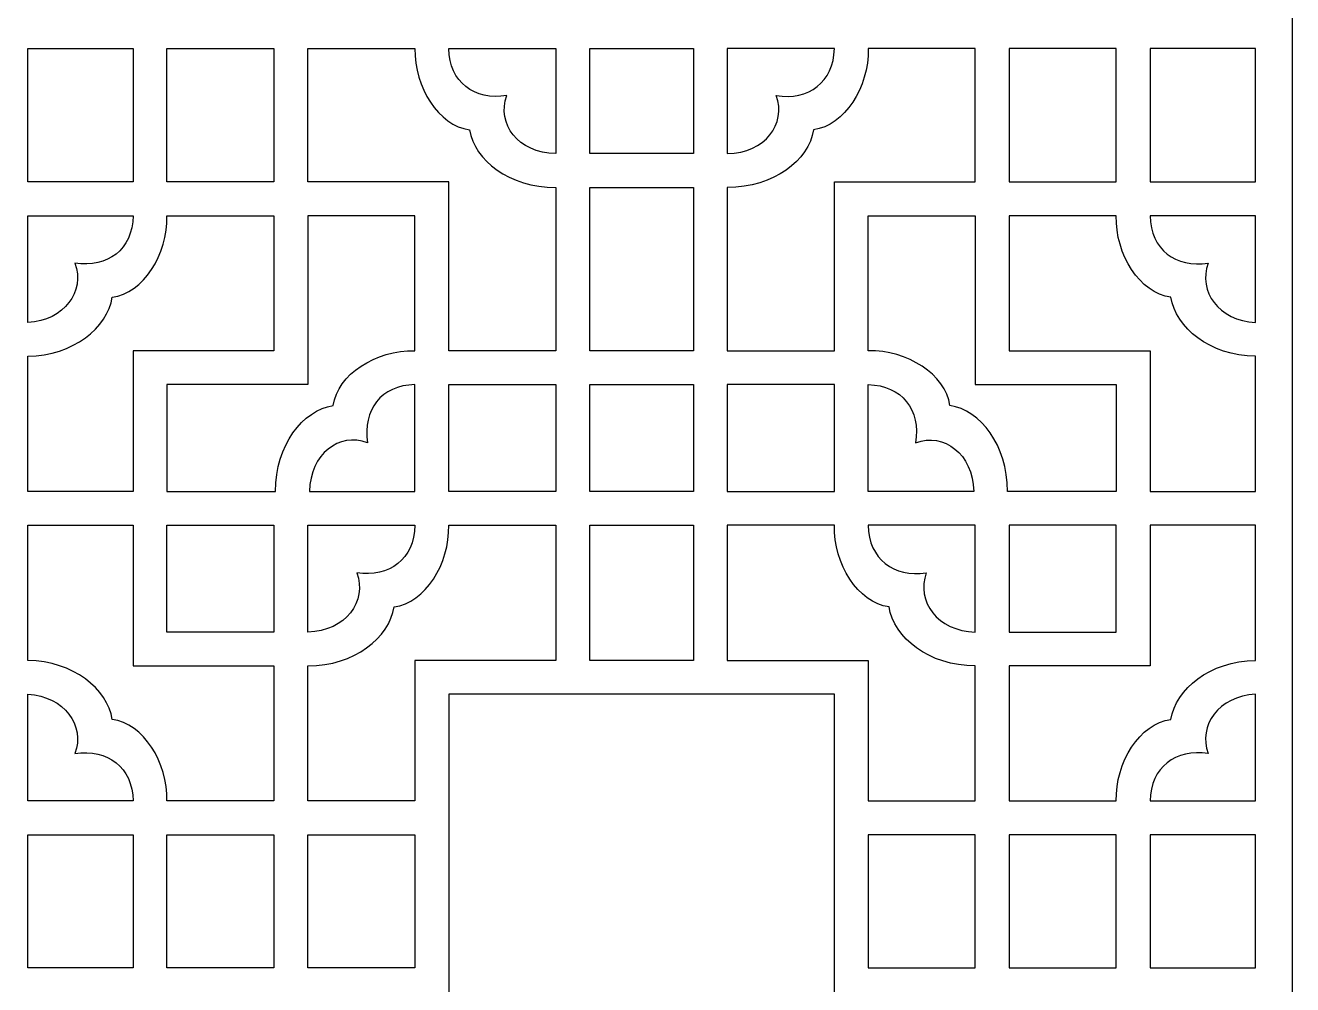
# Model space of a CAD drawing. Header units: centimetres. Extents: x 17.3 to 27.5, y -9.5 to 9.5.
# Drawn here: x 20.69 to 27.5, y -5.16 to 0 of the extents above; entities that cross this region are included whole.
import ezdxf

# ---------------------------------------------------------------- set-up
doc = ezdxf.new("R2010")
doc.units = ezdxf.units.CM
doc.header["$MEASUREMENT"] = 0
doc.layers.add('layer 1', color=7, linetype='Continuous')

msp = doc.modelspace()

# ---------------------------------------------------------------- linework, layer by layer
at = {"layer": 'layer 1', "color": 250}
for points, knots in [([(20.50001, 9.49999), (20.50001, 9.49999), (20.50001, 9.49999), (20.50001, 9.49999), (20.50001, 9.49999), (20.50001, 9.49999), (27.5, 9.49999), (27.5, 9.49999), (27.5, 9.49999), (27.5, 9.49999), (27.5, -9.50001), (27.5, -9.50001), (27.5, -9.50001), (27.5, -9.50001), (20.50001, -9.50001), (20.50001, -9.50001), (20.50001, -9.50001), (20.50001, -9.50001), (20.50001, 9.49999), (20.50001, 9.49999)], [0, 0, 0, 0, 0.1666667, 0.1666667, 0.1666667, 0.1666667, 0.3333333, 0.3333333, 0.3333333, 0.3333333, 0.5, 0.5, 0.5, 0.5, 0.6666667, 0.6666667, 0.6666667, 0.6666667, 1, 1, 1, 1]), ([(20.7, -0.84229), (20.7, -0.84229), (20.7, -0.84229), (20.7, -0.84229), (20.7, -0.84229), (20.7, -0.84229), (21.26625, -0.84229), (21.26625, -0.84229), (21.26625, -0.84229), (21.26625, -0.84229), (21.26625, -0.12499), (21.26625, -0.12499), (21.26625, -0.12499), (21.26625, -0.12499), (20.7, -0.12499), (20.7, -0.12499), (20.7, -0.12499), (20.7, -0.12499), (20.7, -0.84229), (20.7, -0.84229)], [0, 0, 0, 0, 0.1666667, 0.1666667, 0.1666667, 0.1666667, 0.3333333, 0.3333333, 0.3333333, 0.3333333, 0.5, 0.5, 0.5, 0.5, 0.6666667, 0.6666667, 0.6666667, 0.6666667, 1, 1, 1, 1]), ([(21.44845, -0.12499), (21.44845, -0.12499), (21.44845, -0.12499), (21.44845, -0.12499), (21.44845, -0.12499), (21.44845, -0.12499), (21.44845, -0.84229), (21.44845, -0.84229), (21.44845, -0.84229), (21.44845, -0.84229), (22.02389, -0.84229), (22.02389, -0.84229), (22.02389, -0.84229), (22.02389, -0.84229), (22.02389, -0.12499), (22.02389, -0.12499), (22.02389, -0.12499), (22.02389, -0.12499), (21.44845, -0.12499), (21.44845, -0.12499)], [0, 0, 0, 0, 0.1666667, 0.1666667, 0.1666667, 0.1666667, 0.3333333, 0.3333333, 0.3333333, 0.3333333, 0.5, 0.5, 0.5, 0.5, 0.6666667, 0.6666667, 0.6666667, 0.6666667, 1, 1, 1, 1]), ([(22.20607, -0.12499), (22.20607, -0.12499), (22.20607, -0.12499), (22.20607, -0.12499), (22.20607, -0.12499), (22.20607, -0.12499), (22.20607, -0.84229), (22.20607, -0.84229), (22.20607, -0.84229), (22.20607, -0.84229), (22.96371, -0.84229), (22.96371, -0.84229), (22.96371, -0.84229), (22.96371, -0.84229), (22.96371, -1.75097), (22.96371, -1.75097), (22.96371, -1.75097), (22.96371, -1.75097), (23.53913, -1.75097), (23.53913, -1.75097), (23.53913, -1.75097), (23.53913, -1.75097), (23.53913, -0.87243), (23.53913, -0.87243), (23.53913, -0.87243), (23.28832, -0.87203), (23.10165, -0.72735), (23.07544, -0.56186), (23.07544, -0.56186), (22.90871, -0.54046), (22.77812, -0.33349), (22.78149, -0.12499), (22.78149, -0.12499), (22.78149, -0.12499), (22.20607, -0.12499), (22.20607, -0.12499)], [0, 0, 0, 0, 0.1, 0.1, 0.1, 0.1, 0.2, 0.2, 0.2, 0.2, 0.3, 0.3, 0.3, 0.3, 0.4, 0.4, 0.4, 0.4, 0.5, 0.5, 0.5, 0.5, 0.6, 0.6, 0.6, 0.6, 0.7, 0.7, 0.7, 0.7, 0.8, 0.8, 0.8, 0.8, 1, 1, 1, 1]), ([(22.96374, -0.12499), (22.96374, -0.12499), (22.96374, -0.12499), (22.96374, -0.12499), (22.96374, -0.12499), (22.96661, -0.30594), (23.10215, -0.40516), (23.27573, -0.37826), (23.27573, -0.37826), (23.22081, -0.53212), (23.33452, -0.68491), (23.53913, -0.69023), (23.53913, -0.69023), (23.53913, -0.69023), (23.53913, -0.12499), (23.53913, -0.12499), (23.53913, -0.12499), (23.53913, -0.12499), (22.96374, -0.12499), (22.96374, -0.12499)], [0, 0, 0, 0, 0.1666667, 0.1666667, 0.1666667, 0.1666667, 0.3333333, 0.3333333, 0.3333333, 0.3333333, 0.5, 0.5, 0.5, 0.5, 0.6666667, 0.6666667, 0.6666667, 0.6666667, 1, 1, 1, 1]), ([(24.27869, -0.69023), (24.27869, -0.69023), (24.27869, -0.69023), (24.27869, -0.69023), (24.27869, -0.69023), (24.27869, -0.69023), (24.27869, -0.12499), (24.27869, -0.12499), (24.27869, -0.12499), (24.09292, -0.12499), (23.90709, -0.12499), (23.72134, -0.12499), (23.72134, -0.12499), (23.72134, -0.12499), (23.72134, -0.69023), (23.72134, -0.69023), (23.72134, -0.69023), (23.90709, -0.69023), (24.09292, -0.69023), (24.27869, -0.69023)], [0, 0, 0, 0, 0.1666667, 0.1666667, 0.1666667, 0.1666667, 0.3333333, 0.3333333, 0.3333333, 0.3333333, 0.5, 0.5, 0.5, 0.5, 0.6666667, 0.6666667, 0.6666667, 0.6666667, 1, 1, 1, 1]), ([(25.03627, -0.12499), (25.03627, -0.12499), (25.03627, -0.12499), (25.03627, -0.12499), (25.03627, -0.12499), (25.03339, -0.30594), (24.89785, -0.40516), (24.72425, -0.37826), (24.72425, -0.37826), (24.7792, -0.53212), (24.66551, -0.68491), (24.46086, -0.69023), (24.46086, -0.69023), (24.46086, -0.69023), (24.46086, -0.12499), (24.46086, -0.12499), (24.46086, -0.12499), (24.46086, -0.12499), (25.03627, -0.12499), (25.03627, -0.12499)], [0, 0, 0, 0, 0.1666667, 0.1666667, 0.1666667, 0.1666667, 0.3333333, 0.3333333, 0.3333333, 0.3333333, 0.5, 0.5, 0.5, 0.5, 0.6666667, 0.6666667, 0.6666667, 0.6666667, 1, 1, 1, 1]), ([(25.79393, -0.12499), (25.79393, -0.12499), (25.79393, -0.12499), (25.79393, -0.12499), (25.79393, -0.12499), (25.79393, -0.12499), (25.79393, -0.84229), (25.79393, -0.84229), (25.79393, -0.84229), (25.79393, -0.84229), (25.03629, -0.84229), (25.03629, -0.84229), (25.03629, -0.84229), (25.03629, -0.84229), (25.03629, -1.75097), (25.03629, -1.75097), (25.03629, -1.75097), (25.03629, -1.75097), (24.46086, -1.75097), (24.46086, -1.75097), (24.46086, -1.75097), (24.46086, -1.75097), (24.46086, -0.87243), (24.46086, -0.87243), (24.46086, -0.87243), (24.71169, -0.87203), (24.89836, -0.72735), (24.92454, -0.56186), (24.92454, -0.56186), (25.09129, -0.54046), (25.22186, -0.33349), (25.21849, -0.12499), (25.21849, -0.12499), (25.21849, -0.12499), (25.79393, -0.12499), (25.79393, -0.12499)], [0, 0, 0, 0, 0.1, 0.1, 0.1, 0.1, 0.2, 0.2, 0.2, 0.2, 0.3, 0.3, 0.3, 0.3, 0.4, 0.4, 0.4, 0.4, 0.5, 0.5, 0.5, 0.5, 0.6, 0.6, 0.6, 0.6, 0.7, 0.7, 0.7, 0.7, 0.8, 0.8, 0.8, 0.8, 1, 1, 1, 1]), ([(26.55153, -0.12499), (26.55153, -0.12499), (26.55153, -0.12499), (26.55153, -0.12499), (26.55153, -0.12499), (26.55153, -0.12499), (26.55153, -0.84229), (26.55153, -0.84229), (26.55153, -0.84229), (26.55153, -0.84229), (25.97612, -0.84229), (25.97612, -0.84229), (25.97612, -0.84229), (25.97612, -0.84229), (25.97612, -0.12499), (25.97612, -0.12499), (25.97612, -0.12499), (25.97612, -0.12499), (26.55153, -0.12499), (26.55153, -0.12499)], [0, 0, 0, 0, 0.1666667, 0.1666667, 0.1666667, 0.1666667, 0.3333333, 0.3333333, 0.3333333, 0.3333333, 0.5, 0.5, 0.5, 0.5, 0.6666667, 0.6666667, 0.6666667, 0.6666667, 1, 1, 1, 1]), ([(27.3, -0.84229), (27.3, -0.84229), (27.3, -0.84229), (27.3, -0.84229), (27.3, -0.84229), (27.3, -0.84229), (26.73375, -0.84229), (26.73375, -0.84229), (26.73375, -0.84229), (26.73375, -0.84229), (26.73375, -0.12499), (26.73375, -0.12499), (26.73375, -0.12499), (26.73375, -0.12499), (27.3, -0.12499), (27.3, -0.12499), (27.3, -0.12499), (27.3, -0.12499), (27.3, -0.84229), (27.3, -0.84229)], [0, 0, 0, 0, 0.1666667, 0.1666667, 0.1666667, 0.1666667, 0.3333333, 0.3333333, 0.3333333, 0.3333333, 0.5, 0.5, 0.5, 0.5, 0.6666667, 0.6666667, 0.6666667, 0.6666667, 1, 1, 1, 1]), ([(24.27869, -1.75097), (24.27869, -1.75097), (24.27869, -1.75097), (24.27869, -1.75097), (24.27869, -1.75097), (24.27869, -1.75097), (24.27869, -0.87243), (24.27869, -0.87243), (24.27869, -0.87243), (24.09292, -0.87243), (23.90709, -0.87243), (23.72134, -0.87243), (23.72134, -0.87243), (23.72134, -0.87243), (23.72134, -1.75097), (23.72134, -1.75097), (23.72134, -1.75097), (23.90709, -1.75097), (24.09292, -1.75097), (24.27869, -1.75097)], [0, 0, 0, 0, 0.1666667, 0.1666667, 0.1666667, 0.1666667, 0.3333333, 0.3333333, 0.3333333, 0.3333333, 0.5, 0.5, 0.5, 0.5, 0.6666667, 0.6666667, 0.6666667, 0.6666667, 1, 1, 1, 1]), ([(20.7, -1.59829), (20.7, -1.59829), (20.7, -1.59829), (20.7, -1.59829), (20.7, -1.59829), (20.89884, -1.5885), (21.00831, -1.43097), (20.95421, -1.27943), (20.95421, -1.27943), (21.12837, -1.30642), (21.26425, -1.20651), (21.26625, -1.02449), (21.26625, -1.02449), (21.26625, -1.02449), (20.7, -1.02449), (20.7, -1.02449), (20.7, -1.02449), (20.7, -1.02449), (20.7, -1.59829), (20.7, -1.59829)], [0, 0, 0, 0, 0.1666667, 0.1666667, 0.1666667, 0.1666667, 0.3333333, 0.3333333, 0.3333333, 0.3333333, 0.5, 0.5, 0.5, 0.5, 0.6666667, 0.6666667, 0.6666667, 0.6666667, 1, 1, 1, 1]), ([(20.7, -2.50759), (20.7, -2.50759), (20.7, -2.50759), (20.7, -2.50759), (20.7, -2.50759), (20.7, -2.50759), (21.26625, -2.50759), (21.26625, -2.50759), (21.26625, -2.50759), (21.26625, -2.50759), (21.26625, -1.75097), (21.26625, -1.75097), (21.26625, -1.75097), (21.26625, -1.75097), (22.02389, -1.75097), (22.02389, -1.75097), (22.02389, -1.75097), (22.02389, -1.75097), (22.02389, -1.02449), (22.02389, -1.02449), (22.02389, -1.02449), (22.02389, -1.02449), (21.44845, -1.02449), (21.44845, -1.02449), (21.44845, -1.02449), (21.45255, -1.23354), (21.3217, -1.44158), (21.15452, -1.46303), (21.15452, -1.46303), (21.12863, -1.62649), (20.9462, -1.77669), (20.7, -1.78072), (20.7, -1.78072), (20.7, -1.78072), (20.7, -2.50759), (20.7, -2.50759)], [0, 0, 0, 0, 0.1, 0.1, 0.1, 0.1, 0.2, 0.2, 0.2, 0.2, 0.3, 0.3, 0.3, 0.3, 0.4, 0.4, 0.4, 0.4, 0.5, 0.5, 0.5, 0.5, 0.6, 0.6, 0.6, 0.6, 0.7, 0.7, 0.7, 0.7, 0.8, 0.8, 0.8, 0.8, 1, 1, 1, 1]), ([(22.78152, -1.75097), (22.78152, -1.75097), (22.78152, -1.75097), (22.78152, -1.75097), (22.78152, -1.75097), (22.57246, -1.74688), (22.36443, -1.87772), (22.34297, -2.04491), (22.34297, -2.04491), (22.17769, -2.07108), (22.03318, -2.25729), (22.03239, -2.50759), (22.03239, -2.50759), (22.03239, -2.50759), (22.02389, -2.50759), (22.02389, -2.50759), (22.02389, -2.50759), (22.02389, -2.50759), (21.44845, -2.50759), (21.44845, -2.50759), (21.44845, -2.50759), (21.44845, -2.50759), (21.44845, -1.93316), (21.44845, -1.93316), (21.44845, -1.93316), (21.44845, -1.93316), (22.20607, -1.93316), (22.20607, -1.93316), (22.20607, -1.93316), (22.20607, -1.93316), (22.20607, -1.02449), (22.20607, -1.02449), (22.20607, -1.02449), (22.20607, -1.02449), (22.78152, -1.02449), (22.78152, -1.02449), (22.78152, -1.02449), (22.78152, -1.02449), (22.78152, -1.75097), (22.78152, -1.75097)], [0, 0, 0, 0, 0.0909091, 0.0909091, 0.0909091, 0.0909091, 0.1818182, 0.1818182, 0.1818182, 0.1818182, 0.2727273, 0.2727273, 0.2727273, 0.2727273, 0.3636364, 0.3636364, 0.3636364, 0.3636364, 0.4545455, 0.4545455, 0.4545455, 0.4545455, 0.5454545, 0.5454545, 0.5454545, 0.5454545, 0.6363636, 0.6363636, 0.6363636, 0.6363636, 0.7272727, 0.7272727, 0.7272727, 0.7272727, 0.8181818, 0.8181818, 0.8181818, 0.8181818, 1, 1, 1, 1]), ([(25.21849, -1.75097), (25.21849, -1.75097), (25.21849, -1.75097), (25.21849, -1.75097), (25.21849, -1.75097), (25.42757, -1.74688), (25.63557, -1.87772), (25.65704, -2.04491), (25.65704, -2.04491), (25.82229, -2.07108), (25.96679, -2.25729), (25.96759, -2.50759), (25.96759, -2.50759), (25.96759, -2.50759), (25.97612, -2.50759), (25.97612, -2.50759), (25.97612, -2.50759), (25.97612, -2.50759), (26.55153, -2.50759), (26.55153, -2.50759), (26.55153, -2.50759), (26.55153, -2.50759), (26.55153, -1.93316), (26.55153, -1.93316), (26.55153, -1.93316), (26.55153, -1.93316), (25.79393, -1.93316), (25.79393, -1.93316), (25.79393, -1.93316), (25.79393, -1.93316), (25.79393, -1.02449), (25.79393, -1.02449), (25.79393, -1.02449), (25.79393, -1.02449), (25.21849, -1.02449), (25.21849, -1.02449), (25.21849, -1.02449), (25.21849, -1.02449), (25.21849, -1.75097), (25.21849, -1.75097)], [0, 0, 0, 0, 0.0909091, 0.0909091, 0.0909091, 0.0909091, 0.1818182, 0.1818182, 0.1818182, 0.1818182, 0.2727273, 0.2727273, 0.2727273, 0.2727273, 0.3636364, 0.3636364, 0.3636364, 0.3636364, 0.4545455, 0.4545455, 0.4545455, 0.4545455, 0.5454545, 0.5454545, 0.5454545, 0.5454545, 0.6363636, 0.6363636, 0.6363636, 0.6363636, 0.7272727, 0.7272727, 0.7272727, 0.7272727, 0.8181818, 0.8181818, 0.8181818, 0.8181818, 1, 1, 1, 1]), ([(27.3, -2.50759), (27.3, -2.50759), (27.3, -2.50759), (27.3, -2.50759), (27.3, -2.50759), (27.3, -2.50759), (26.73375, -2.50759), (26.73375, -2.50759), (26.73375, -2.50759), (26.73375, -2.50759), (26.73375, -1.75097), (26.73375, -1.75097), (26.73375, -1.75097), (26.73375, -1.75097), (25.97612, -1.75097), (25.97612, -1.75097), (25.97612, -1.75097), (25.97612, -1.75097), (25.97612, -1.02449), (25.97612, -1.02449), (25.97612, -1.02449), (25.97612, -1.02449), (26.55153, -1.02449), (26.55153, -1.02449), (26.55153, -1.02449), (26.54746, -1.23354), (26.67828, -1.44158), (26.84549, -1.46303), (26.84549, -1.46303), (26.87137, -1.62649), (27.05383, -1.77669), (27.3, -1.78072), (27.3, -1.78072), (27.3, -1.78072), (27.3, -2.50759), (27.3, -2.50759)], [0, 0, 0, 0, 0.1, 0.1, 0.1, 0.1, 0.2, 0.2, 0.2, 0.2, 0.3, 0.3, 0.3, 0.3, 0.4, 0.4, 0.4, 0.4, 0.5, 0.5, 0.5, 0.5, 0.6, 0.6, 0.6, 0.6, 0.7, 0.7, 0.7, 0.7, 0.8, 0.8, 0.8, 0.8, 1, 1, 1, 1]), ([(27.3, -1.59829), (27.3, -1.59829), (27.3, -1.59829), (27.3, -1.59829), (27.3, -1.59829), (27.10116, -1.5885), (26.99167, -1.43097), (27.04577, -1.27943), (27.04577, -1.27943), (26.87164, -1.30642), (26.7358, -1.20651), (26.73375, -1.02449), (26.73375, -1.02449), (26.73375, -1.02449), (27.3, -1.02449), (27.3, -1.02449), (27.3, -1.02449), (27.3, -1.02449), (27.3, -1.59829), (27.3, -1.59829)], [0, 0, 0, 0, 0.1666667, 0.1666667, 0.1666667, 0.1666667, 0.3333333, 0.3333333, 0.3333333, 0.3333333, 0.5, 0.5, 0.5, 0.5, 0.6666667, 0.6666667, 0.6666667, 0.6666667, 1, 1, 1, 1]), ([(22.21461, -2.50759), (22.21461, -2.50759), (22.21461, -2.50759), (22.21461, -2.50759), (22.21461, -2.50759), (22.2204, -2.30359), (22.37297, -2.19037), (22.52657, -2.24521), (22.52657, -2.24521), (22.49958, -2.07106), (22.59948, -1.9352), (22.78152, -1.93316), (22.78152, -1.93316), (22.78152, -1.93316), (22.78152, -2.50759), (22.78152, -2.50759), (22.78152, -2.50759), (22.78152, -2.50759), (22.21461, -2.50759), (22.21461, -2.50759)], [0, 0, 0, 0, 0.1666667, 0.1666667, 0.1666667, 0.1666667, 0.3333333, 0.3333333, 0.3333333, 0.3333333, 0.5, 0.5, 0.5, 0.5, 0.6666667, 0.6666667, 0.6666667, 0.6666667, 1, 1, 1, 1]), ([(23.53913, -2.50759), (23.53913, -2.50759), (23.53913, -2.50759), (23.53913, -2.50759), (23.53913, -2.50759), (23.53913, -2.50759), (23.53913, -1.93316), (23.53913, -1.93316), (23.53913, -1.93316), (23.53913, -1.93316), (22.96371, -1.93316), (22.96371, -1.93316), (22.96371, -1.93316), (22.96371, -1.93316), (22.96371, -2.50759), (22.96371, -2.50759), (22.96371, -2.50759), (22.96371, -2.50759), (23.53913, -2.50759), (23.53913, -2.50759)], [0, 0, 0, 0, 0.1666667, 0.1666667, 0.1666667, 0.1666667, 0.3333333, 0.3333333, 0.3333333, 0.3333333, 0.5, 0.5, 0.5, 0.5, 0.6666667, 0.6666667, 0.6666667, 0.6666667, 1, 1, 1, 1]), ([(24.27869, -2.50759), (24.27869, -2.50759), (24.27869, -2.50759), (24.27869, -2.50759), (24.27869, -2.50759), (24.27869, -2.50759), (24.27869, -1.93316), (24.27869, -1.93316), (24.27869, -1.93316), (24.09292, -1.93316), (23.90709, -1.93316), (23.72134, -1.93316), (23.72134, -1.93316), (23.72134, -1.93316), (23.72134, -2.50759), (23.72134, -2.50759), (23.72134, -2.50759), (23.90709, -2.50759), (24.09292, -2.50759), (24.27869, -2.50759)], [0, 0, 0, 0, 0.1666667, 0.1666667, 0.1666667, 0.1666667, 0.3333333, 0.3333333, 0.3333333, 0.3333333, 0.5, 0.5, 0.5, 0.5, 0.6666667, 0.6666667, 0.6666667, 0.6666667, 1, 1, 1, 1]), ([(24.46086, -2.50759), (24.46086, -2.50759), (24.46086, -2.50759), (24.46086, -2.50759), (24.46086, -2.50759), (24.46086, -2.50759), (24.46086, -1.93316), (24.46086, -1.93316), (24.46086, -1.93316), (24.46086, -1.93316), (25.03629, -1.93316), (25.03629, -1.93316), (25.03629, -1.93316), (25.03629, -1.93316), (25.03629, -2.50759), (25.03629, -2.50759), (25.03629, -2.50759), (25.03629, -2.50759), (24.46086, -2.50759), (24.46086, -2.50759)], [0, 0, 0, 0, 0.1666667, 0.1666667, 0.1666667, 0.1666667, 0.3333333, 0.3333333, 0.3333333, 0.3333333, 0.5, 0.5, 0.5, 0.5, 0.6666667, 0.6666667, 0.6666667, 0.6666667, 1, 1, 1, 1]), ([(25.78539, -2.50759), (25.78539, -2.50759), (25.78539, -2.50759), (25.78539, -2.50759), (25.78539, -2.50759), (25.77957, -2.30359), (25.62704, -2.19037), (25.47343, -2.24521), (25.47343, -2.24521), (25.50042, -2.07106), (25.40049, -1.9352), (25.21849, -1.93316), (25.21849, -1.93316), (25.21849, -1.93316), (25.21849, -2.50759), (25.21849, -2.50759), (25.21849, -2.50759), (25.21849, -2.50759), (25.78539, -2.50759), (25.78539, -2.50759)], [0, 0, 0, 0, 0.1666667, 0.1666667, 0.1666667, 0.1666667, 0.3333333, 0.3333333, 0.3333333, 0.3333333, 0.5, 0.5, 0.5, 0.5, 0.6666667, 0.6666667, 0.6666667, 0.6666667, 1, 1, 1, 1]), ([(20.7, -3.41663), (20.7, -3.41663), (20.7, -3.41663), (20.7, -3.41663), (20.7, -3.41663), (20.9462, -3.42067), (21.12863, -3.57087), (21.15452, -3.73434), (21.15452, -3.73434), (21.3217, -3.75579), (21.45255, -3.9638), (21.44845, -4.17288), (21.44845, -4.17288), (21.44845, -4.17288), (22.02389, -4.17288), (22.02389, -4.17288), (22.02389, -4.17288), (22.02389, -4.17288), (22.02389, -3.44639), (22.02389, -3.44639), (22.02389, -3.44639), (22.02389, -3.44639), (21.26625, -3.44639), (21.26625, -3.44639), (21.26625, -3.44639), (21.26625, -3.44639), (21.26625, -2.68977), (21.26625, -2.68977), (21.26625, -2.68977), (21.26625, -2.68977), (20.7, -2.68977), (20.7, -2.68977), (20.7, -2.68977), (20.7, -2.68977), (20.7, -3.41663), (20.7, -3.41663)], [0, 0, 0, 0, 0.1, 0.1, 0.1, 0.1, 0.2, 0.2, 0.2, 0.2, 0.3, 0.3, 0.3, 0.3, 0.4, 0.4, 0.4, 0.4, 0.5, 0.5, 0.5, 0.5, 0.6, 0.6, 0.6, 0.6, 0.7, 0.7, 0.7, 0.7, 0.8, 0.8, 0.8, 0.8, 1, 1, 1, 1]), ([(22.02389, -3.2642), (22.02389, -3.2642), (22.02389, -3.2642), (22.02389, -3.2642), (22.02389, -3.2642), (22.02389, -3.2642), (22.02389, -2.68977), (22.02389, -2.68977), (22.02389, -2.68977), (22.02389, -2.68977), (21.44845, -2.68977), (21.44845, -2.68977), (21.44845, -2.68977), (21.44845, -2.68977), (21.44845, -3.2642), (21.44845, -3.2642), (21.44845, -3.2642), (21.44845, -3.2642), (22.02389, -3.2642), (22.02389, -3.2642)], [0, 0, 0, 0, 0.1666667, 0.1666667, 0.1666667, 0.1666667, 0.3333333, 0.3333333, 0.3333333, 0.3333333, 0.5, 0.5, 0.5, 0.5, 0.6666667, 0.6666667, 0.6666667, 0.6666667, 1, 1, 1, 1]), ([(22.20607, -3.26394), (22.20607, -3.26394), (22.20607, -3.26394), (22.20607, -3.26394), (22.20607, -3.26394), (22.41071, -3.25862), (22.5244, -3.09857), (22.46947, -2.94472), (22.46947, -2.94472), (22.64364, -2.97171), (22.77947, -2.87179), (22.78152, -2.68977), (22.78152, -2.68977), (22.78152, -2.68977), (22.20607, -2.68977), (22.20607, -2.68977), (22.20607, -2.68977), (22.20607, -2.68977), (22.20607, -3.26394), (22.20607, -3.26394)], [0, 0, 0, 0, 0.1666667, 0.1666667, 0.1666667, 0.1666667, 0.3333333, 0.3333333, 0.3333333, 0.3333333, 0.5, 0.5, 0.5, 0.5, 0.6666667, 0.6666667, 0.6666667, 0.6666667, 1, 1, 1, 1]), ([(22.96371, -2.68977), (22.96371, -2.68977), (22.96371, -2.68977), (22.96371, -2.68977), (22.96371, -2.68977), (22.96782, -2.89884), (22.83696, -3.10686), (22.66976, -3.12831), (22.66976, -3.12831), (22.64357, -3.2938), (22.45689, -3.44572), (22.20607, -3.44611), (22.20607, -3.44611), (22.20607, -3.44611), (22.20607, -3.44639), (22.20607, -3.44639), (22.20607, -3.44639), (22.20607, -3.44639), (22.20607, -4.17288), (22.20607, -4.17288), (22.20607, -4.17288), (22.20607, -4.17288), (22.78152, -4.17288), (22.78152, -4.17288), (22.78152, -4.17288), (22.78152, -4.17288), (22.78152, -3.41625), (22.78152, -3.41625), (22.78152, -3.41625), (22.78152, -3.41625), (23.53913, -3.41625), (23.53913, -3.41625), (23.53913, -3.41625), (23.53913, -3.41625), (23.53913, -2.68977), (23.53913, -2.68977), (23.53913, -2.68977), (23.53913, -2.68977), (22.96371, -2.68977), (22.96371, -2.68977)], [0, 0, 0, 0, 0.0909091, 0.0909091, 0.0909091, 0.0909091, 0.1818182, 0.1818182, 0.1818182, 0.1818182, 0.2727273, 0.2727273, 0.2727273, 0.2727273, 0.3636364, 0.3636364, 0.3636364, 0.3636364, 0.4545455, 0.4545455, 0.4545455, 0.4545455, 0.5454545, 0.5454545, 0.5454545, 0.5454545, 0.6363636, 0.6363636, 0.6363636, 0.6363636, 0.7272727, 0.7272727, 0.7272727, 0.7272727, 0.8181818, 0.8181818, 0.8181818, 0.8181818, 1, 1, 1, 1]), ([(24.27869, -3.41625), (24.27869, -3.41625), (24.27869, -3.41625), (24.27869, -3.41625), (24.27869, -3.41625), (24.27869, -3.41625), (24.27869, -2.68977), (24.27869, -2.68977), (24.27869, -2.68977), (24.09292, -2.68977), (23.90709, -2.68977), (23.72134, -2.68977), (23.72134, -2.68977), (23.72134, -2.68977), (23.72134, -3.41625), (23.72134, -3.41625), (23.72134, -3.41625), (23.90709, -3.41625), (24.09292, -3.41625), (24.27869, -3.41625)], [0, 0, 0, 0, 0.1666667, 0.1666667, 0.1666667, 0.1666667, 0.3333333, 0.3333333, 0.3333333, 0.3333333, 0.5, 0.5, 0.5, 0.5, 0.6666667, 0.6666667, 0.6666667, 0.6666667, 1, 1, 1, 1]), ([(25.03629, -2.68977), (25.03629, -2.68977), (25.03629, -2.68977), (25.03629, -2.68977), (25.03629, -2.68977), (25.03221, -2.89884), (25.16304, -3.10686), (25.33025, -3.12831), (25.33025, -3.12831), (25.35645, -3.2938), (25.5431, -3.44572), (25.79393, -3.44611), (25.79393, -3.44611), (25.79393, -3.44611), (25.79393, -3.44639), (25.79393, -3.44639), (25.79393, -3.44639), (25.79393, -3.44639), (25.79393, -4.17288), (25.79393, -4.17288), (25.79393, -4.17288), (25.79393, -4.17288), (25.21849, -4.17288), (25.21849, -4.17288), (25.21849, -4.17288), (25.21849, -4.17288), (25.21849, -3.41625), (25.21849, -3.41625), (25.21849, -3.41625), (25.21849, -3.41625), (24.46086, -3.41625), (24.46086, -3.41625), (24.46086, -3.41625), (24.46086, -3.41625), (24.46086, -2.68977), (24.46086, -2.68977), (24.46086, -2.68977), (24.46086, -2.68977), (25.03629, -2.68977), (25.03629, -2.68977)], [0, 0, 0, 0, 0.0909091, 0.0909091, 0.0909091, 0.0909091, 0.1818182, 0.1818182, 0.1818182, 0.1818182, 0.2727273, 0.2727273, 0.2727273, 0.2727273, 0.3636364, 0.3636364, 0.3636364, 0.3636364, 0.4545455, 0.4545455, 0.4545455, 0.4545455, 0.5454545, 0.5454545, 0.5454545, 0.5454545, 0.6363636, 0.6363636, 0.6363636, 0.6363636, 0.7272727, 0.7272727, 0.7272727, 0.7272727, 0.8181818, 0.8181818, 0.8181818, 0.8181818, 1, 1, 1, 1]), ([(25.79393, -3.26394), (25.79393, -3.26394), (25.79393, -3.26394), (25.79393, -3.26394), (25.79393, -3.26394), (25.58929, -3.25862), (25.47561, -3.09857), (25.53053, -2.94472), (25.53053, -2.94472), (25.3564, -2.97171), (25.22054, -2.87179), (25.21849, -2.68977), (25.21849, -2.68977), (25.21849, -2.68977), (25.79393, -2.68977), (25.79393, -2.68977), (25.79393, -2.68977), (25.79393, -2.68977), (25.79393, -3.26394), (25.79393, -3.26394)], [0, 0, 0, 0, 0.1666667, 0.1666667, 0.1666667, 0.1666667, 0.3333333, 0.3333333, 0.3333333, 0.3333333, 0.5, 0.5, 0.5, 0.5, 0.6666667, 0.6666667, 0.6666667, 0.6666667, 1, 1, 1, 1]), ([(25.97612, -3.2642), (25.97612, -3.2642), (25.97612, -3.2642), (25.97612, -3.2642), (25.97612, -3.2642), (25.97612, -3.2642), (25.97612, -2.68977), (25.97612, -2.68977), (25.97612, -2.68977), (25.97612, -2.68977), (26.55153, -2.68977), (26.55153, -2.68977), (26.55153, -2.68977), (26.55153, -2.68977), (26.55153, -3.2642), (26.55153, -3.2642), (26.55153, -3.2642), (26.55153, -3.2642), (25.97612, -3.2642), (25.97612, -3.2642)], [0, 0, 0, 0, 0.1666667, 0.1666667, 0.1666667, 0.1666667, 0.3333333, 0.3333333, 0.3333333, 0.3333333, 0.5, 0.5, 0.5, 0.5, 0.6666667, 0.6666667, 0.6666667, 0.6666667, 1, 1, 1, 1]), ([(27.3, -3.41663), (27.3, -3.41663), (27.3, -3.41663), (27.3, -3.41663), (27.3, -3.41663), (27.05383, -3.42067), (26.87137, -3.57087), (26.84549, -3.73434), (26.84549, -3.73434), (26.67828, -3.75579), (26.54746, -3.9638), (26.55153, -4.17288), (26.55153, -4.17288), (26.55153, -4.17288), (25.97612, -4.17288), (25.97612, -4.17288), (25.97612, -4.17288), (25.97612, -4.17288), (25.97612, -3.44639), (25.97612, -3.44639), (25.97612, -3.44639), (25.97612, -3.44639), (26.73375, -3.44639), (26.73375, -3.44639), (26.73375, -3.44639), (26.73375, -3.44639), (26.73375, -2.68977), (26.73375, -2.68977), (26.73375, -2.68977), (26.73375, -2.68977), (27.3, -2.68977), (27.3, -2.68977), (27.3, -2.68977), (27.3, -2.68977), (27.3, -3.41663), (27.3, -3.41663)], [0, 0, 0, 0, 0.1, 0.1, 0.1, 0.1, 0.2, 0.2, 0.2, 0.2, 0.3, 0.3, 0.3, 0.3, 0.4, 0.4, 0.4, 0.4, 0.5, 0.5, 0.5, 0.5, 0.6, 0.6, 0.6, 0.6, 0.7, 0.7, 0.7, 0.7, 0.8, 0.8, 0.8, 0.8, 1, 1, 1, 1]), ([(20.7, -4.17288), (20.7, -4.17288), (20.7, -4.17288), (20.7, -4.17288), (20.7, -4.17288), (20.7, -4.17288), (21.26625, -4.17288), (21.26625, -4.17288), (21.26625, -4.17288), (21.26425, -3.99085), (21.12837, -3.89093), (20.95421, -3.91794), (20.95421, -3.91794), (21.00831, -3.76639), (20.89884, -3.60885), (20.7, -3.59906), (20.7, -3.59906), (20.7, -3.59906), (20.7, -4.17288), (20.7, -4.17288)], [0, 0, 0, 0, 0.1666667, 0.1666667, 0.1666667, 0.1666667, 0.3333333, 0.3333333, 0.3333333, 0.3333333, 0.5, 0.5, 0.5, 0.5, 0.6666667, 0.6666667, 0.6666667, 0.6666667, 1, 1, 1, 1]), ([(25.03629, -5.82656), (25.03629, -5.82656), (25.03629, -5.82656), (25.03629, -5.82656), (25.03629, -5.82656), (24.34543, -5.82656), (23.65454, -5.82656), (22.96371, -5.82656), (22.96371, -5.82656), (22.96371, -5.13453), (22.96371, -4.29045), (22.96371, -3.59844), (22.96371, -3.59844), (23.65454, -3.59844), (24.34543, -3.59844), (25.03629, -3.59844), (25.03629, -3.59844), (25.03629, -4.29045), (25.03629, -5.13453), (25.03629, -5.82656)], [0, 0, 0, 0, 0.1666667, 0.1666667, 0.1666667, 0.1666667, 0.3333333, 0.3333333, 0.3333333, 0.3333333, 0.5, 0.5, 0.5, 0.5, 0.6666667, 0.6666667, 0.6666667, 0.6666667, 1, 1, 1, 1]), ([(27.3, -4.17288), (27.3, -4.17288), (27.3, -4.17288), (27.3, -4.17288), (27.3, -4.17288), (27.3, -4.17288), (26.73375, -4.17288), (26.73375, -4.17288), (26.73375, -4.17288), (26.7358, -3.99085), (26.87164, -3.89093), (27.04577, -3.91794), (27.04577, -3.91794), (26.99167, -3.76639), (27.10116, -3.60885), (27.3, -3.59906), (27.3, -3.59906), (27.3, -3.59906), (27.3, -4.17288), (27.3, -4.17288)], [0, 0, 0, 0, 0.1666667, 0.1666667, 0.1666667, 0.1666667, 0.3333333, 0.3333333, 0.3333333, 0.3333333, 0.5, 0.5, 0.5, 0.5, 0.6666667, 0.6666667, 0.6666667, 0.6666667, 1, 1, 1, 1]), ([(20.7, -5.06994), (20.7, -5.06994), (20.7, -5.06994), (20.7, -5.06994), (20.7, -5.06994), (20.7, -5.06994), (21.26625, -5.06994), (21.26625, -5.06994), (21.26625, -5.06994), (21.26625, -5.06994), (21.26625, -4.35506), (21.26625, -4.35506), (21.26625, -4.35506), (21.26625, -4.35506), (20.7, -4.35506), (20.7, -4.35506), (20.7, -4.35506), (20.7, -4.35506), (20.7, -5.06994), (20.7, -5.06994)], [0, 0, 0, 0, 0.1666667, 0.1666667, 0.1666667, 0.1666667, 0.3333333, 0.3333333, 0.3333333, 0.3333333, 0.5, 0.5, 0.5, 0.5, 0.6666667, 0.6666667, 0.6666667, 0.6666667, 1, 1, 1, 1]), ([(21.44845, -5.06994), (21.44845, -5.06994), (21.44845, -5.06994), (21.44845, -5.06994), (21.44845, -5.06994), (21.44845, -5.06994), (22.02389, -5.06994), (22.02389, -5.06994), (22.02389, -5.06994), (22.02389, -5.06994), (22.02389, -4.35506), (22.02389, -4.35506), (22.02389, -4.35506), (22.02389, -4.35506), (21.44845, -4.35506), (21.44845, -4.35506), (21.44845, -4.35506), (21.44845, -4.35506), (21.44845, -5.06994), (21.44845, -5.06994)], [0, 0, 0, 0, 0.1666667, 0.1666667, 0.1666667, 0.1666667, 0.3333333, 0.3333333, 0.3333333, 0.3333333, 0.5, 0.5, 0.5, 0.5, 0.6666667, 0.6666667, 0.6666667, 0.6666667, 1, 1, 1, 1]), ([(22.20607, -5.06994), (22.20607, -5.06994), (22.20607, -5.06994), (22.20607, -5.06994), (22.20607, -5.06994), (22.20607, -5.06994), (22.78152, -5.06994), (22.78152, -5.06994), (22.78152, -5.06994), (22.78152, -5.06994), (22.78152, -4.35506), (22.78152, -4.35506), (22.78152, -4.35506), (22.78152, -4.35506), (22.20607, -4.35506), (22.20607, -4.35506), (22.20607, -4.35506), (22.20607, -4.35506), (22.20607, -5.06994), (22.20607, -5.06994)], [0, 0, 0, 0, 0.1666667, 0.1666667, 0.1666667, 0.1666667, 0.3333333, 0.3333333, 0.3333333, 0.3333333, 0.5, 0.5, 0.5, 0.5, 0.6666667, 0.6666667, 0.6666667, 0.6666667, 1, 1, 1, 1]), ([(25.79393, -5.06994), (25.79393, -5.06994), (25.79393, -5.06994), (25.79393, -5.06994), (25.79393, -5.06994), (25.79393, -5.06994), (25.21849, -5.06994), (25.21849, -5.06994), (25.21849, -5.06994), (25.21849, -5.06994), (25.21849, -4.35506), (25.21849, -4.35506), (25.21849, -4.35506), (25.21849, -4.35506), (25.79393, -4.35506), (25.79393, -4.35506), (25.79393, -4.35506), (25.79393, -4.35506), (25.79393, -5.06994), (25.79393, -5.06994)], [0, 0, 0, 0, 0.1666667, 0.1666667, 0.1666667, 0.1666667, 0.3333333, 0.3333333, 0.3333333, 0.3333333, 0.5, 0.5, 0.5, 0.5, 0.6666667, 0.6666667, 0.6666667, 0.6666667, 1, 1, 1, 1]), ([(26.55153, -5.06994), (26.55153, -5.06994), (26.55153, -5.06994), (26.55153, -5.06994), (26.55153, -5.06994), (26.55153, -5.06994), (25.97612, -5.06994), (25.97612, -5.06994), (25.97612, -5.06994), (25.97612, -5.06994), (25.97612, -4.35506), (25.97612, -4.35506), (25.97612, -4.35506), (25.97612, -4.35506), (26.55153, -4.35506), (26.55153, -4.35506), (26.55153, -4.35506), (26.55153, -4.35506), (26.55153, -5.06994), (26.55153, -5.06994)], [0, 0, 0, 0, 0.1666667, 0.1666667, 0.1666667, 0.1666667, 0.3333333, 0.3333333, 0.3333333, 0.3333333, 0.5, 0.5, 0.5, 0.5, 0.6666667, 0.6666667, 0.6666667, 0.6666667, 1, 1, 1, 1]), ([(27.3, -5.06994), (27.3, -5.06994), (27.3, -5.06994), (27.3, -5.06994), (27.3, -5.06994), (27.3, -5.06994), (26.73375, -5.06994), (26.73375, -5.06994), (26.73375, -5.06994), (26.73375, -5.06994), (26.73375, -4.35506), (26.73375, -4.35506), (26.73375, -4.35506), (26.73375, -4.35506), (27.3, -4.35506), (27.3, -4.35506), (27.3, -4.35506), (27.3, -4.35506), (27.3, -5.06994), (27.3, -5.06994)], [0, 0, 0, 0, 0.1666667, 0.1666667, 0.1666667, 0.1666667, 0.3333333, 0.3333333, 0.3333333, 0.3333333, 0.5, 0.5, 0.5, 0.5, 0.6666667, 0.6666667, 0.6666667, 0.6666667, 1, 1, 1, 1])]:
    msp.add_open_spline(points, degree=3, knots=knots, dxfattribs=at)

doc.saveas('drawing.dxf')
